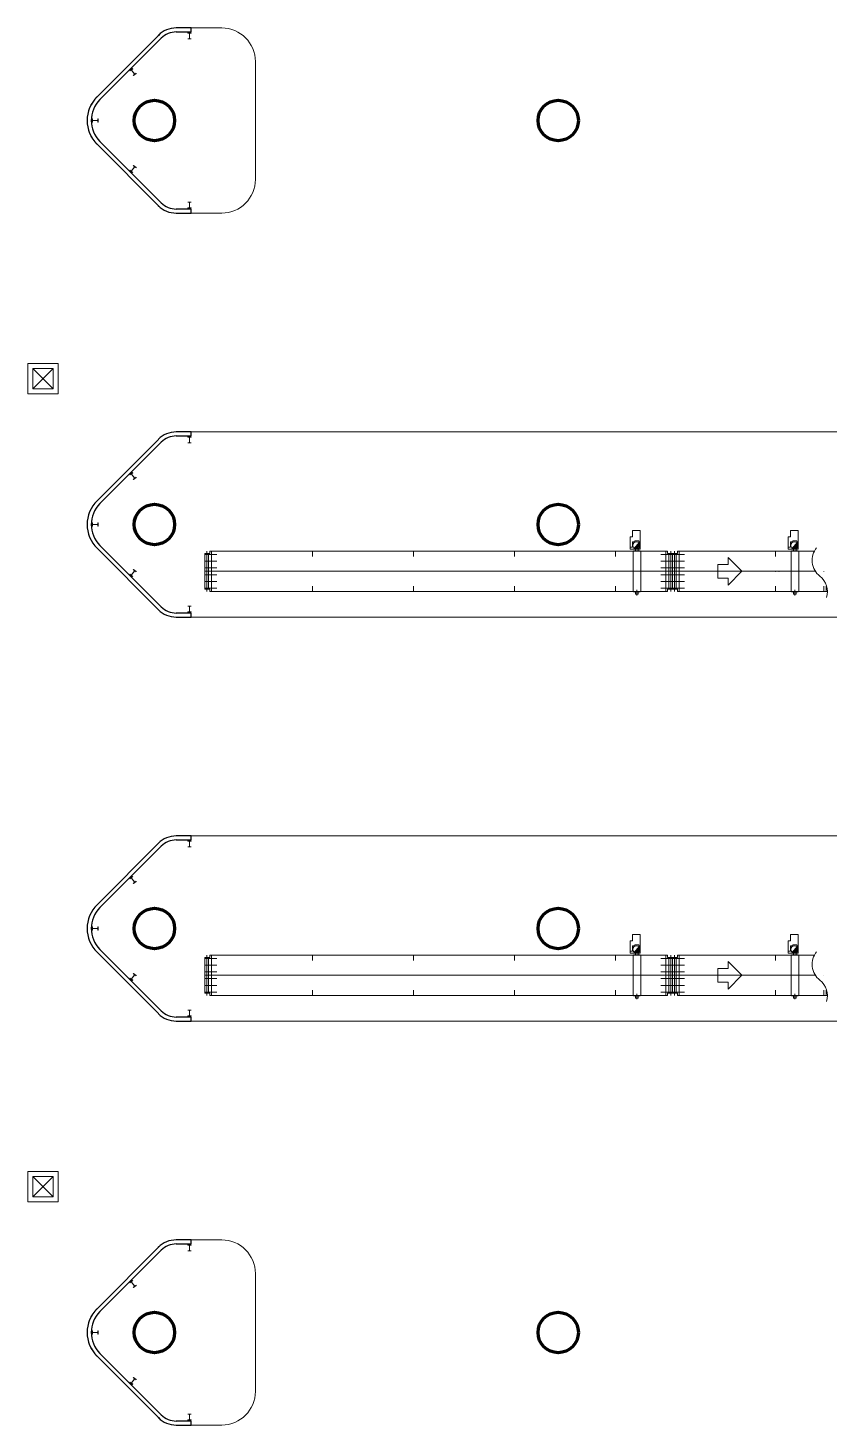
# Model space of a CAD drawing. Header units: metres. Extents: x 1807 to 3745, y 842 to 1968.
# Drawn here: x 3386.24 to 3410.05, y 1497.25 to 1538.75 of the extents above; entities that cross this region are included whole.
import ezdxf

# ---------------------------------------------------------------- set-up
doc = ezdxf.new("R2010")
doc.units = ezdxf.units.M
doc.header["$MEASUREMENT"] = 0
doc.layers.add('Level 1', color=7, linetype='Continuous', lineweight=0)

msp = doc.modelspace()

# ---------------------------------------------------------------- linework, layer by layer
at = {"layer": 'Level 1', "color": 7, "linetype": 'Continuous', "lineweight": 0}
for p, q in [((3390.116, 1538.53), (3388.293, 1536.707)), ((3392, 1538.75), (3390.646, 1538.75)), ((3393, 1534.25), (3393, 1537.75)), ((3388.293, 1535.293), (3390.116, 1533.47)), ((3390.646, 1533.25), (3392, 1533.25)), ((3386.24, 1528.78), (3387.14, 1528.78)), ((3386.24, 1527.88), (3386.24, 1528.78)), ((3386.39, 1528.63), (3386.99, 1528.03)), ((3386.99, 1528.63), (3386.39, 1528.03)), ((3387.14, 1528.78), (3387.14, 1527.88)), ((3387.14, 1527.88), (3386.24, 1527.88)), ((3388.294, 1524.707), (3390.117, 1526.53)), ((3390.647, 1526.75), (3427.354, 1526.75)), ((3404.208, 1523.33), (3404.208, 1523.488)), ((3404.28, 1523.488), (3404.208, 1523.488)), ((3404.4, 1523.518), (3404.28, 1523.518)), ((3404.28, 1523.488), (3404.28, 1523.518)), ((3404.4, 1523.488), (3404.4, 1523.518)), ((3404.436, 1523.488), (3404.4, 1523.488)), ((3404.436, 1523.27), (3404.436, 1523.488)), ((3408.904, 1523.33), (3408.904, 1523.488)), ((3408.976, 1523.488), (3408.904, 1523.488)), ((3409.096, 1523.518), (3408.975, 1523.518)), ((3408.976, 1523.488), (3408.976, 1523.518)), ((3409.096, 1523.488), (3409.096, 1523.518)), ((3409.132, 1523.488), (3409.096, 1523.488)), ((3409.132, 1523.27), (3409.132, 1523.488)), ((3390.117, 1521.47), (3388.294, 1523.293)), ((3391.5, 1523.14), (3391.5, 1522.08)), ((3391.5, 1523.14), (3391.65, 1523.14)), ((3391.5, 1523.11), (3391.85, 1523.11)), ((3391.65, 1523.21), (3391.7, 1523.21)), ((3391.65, 1523.14), (3391.65, 1523.21)), ((3405.2, 1523.21), (3391.7, 1523.21)), ((3394.7, 1523.05), (3394.7, 1523.21)), ((3397.7, 1523.05), (3397.7, 1523.21)), ((3400.7, 1523.05), (3400.7, 1523.21)), ((3403.7, 1523.05), (3403.7, 1523.21)), ((3404.208, 1523.33), (3404.136, 1523.33)), ((3404.136, 1523.27), (3404.136, 1523.33)), ((3404.436, 1523.27), (3404.136, 1523.27)), ((3404.24, 1523.22), (3404.44, 1523.22)), ((3404.408, 1523.452), (3404.254, 1523.297)), ((3404.423, 1523.431), (3404.275, 1523.283)), ((3404.433, 1523.406), (3404.3, 1523.273)), ((3404.3, 1523.22), (3404.3, 1523.27)), ((3404.436, 1523.373), (3404.332, 1523.27)), ((3404.38, 1523.22), (3404.38, 1523.27)), ((3405.4, 1523.11), (3405.05, 1523.11)), ((3405.25, 1523.21), (3405.2, 1523.21)), ((3405.25, 1523.14), (3405.25, 1523.21)), ((3405.4, 1523.14), (3405.25, 1523.14)), ((3405.4, 1522.08), (3405.4, 1523.14)), ((3405.4, 1523.14), (3405.4, 1522.08)), ((3405.4, 1523.14), (3405.55, 1523.14)), ((3405.4, 1523.11), (3405.75, 1523.11)), ((3405.55, 1523.21), (3405.6, 1523.21)), ((3405.55, 1523.14), (3405.55, 1523.21)), ((3405.6, 1523.21), (3409.613, 1523.21)), ((3408.463, 1523.21), (3408.463, 1523.05)), ((3408.904, 1523.33), (3408.832, 1523.33)), ((3408.832, 1523.27), (3408.832, 1523.33)), ((3409.132, 1523.27), (3408.832, 1523.27)), ((3408.936, 1523.22), (3409.136, 1523.22)), ((3409.104, 1523.452), (3408.95, 1523.297)), ((3409.119, 1523.431), (3408.97, 1523.283)), ((3409.128, 1523.406), (3408.996, 1523.273)), ((3408.996, 1523.22), (3408.996, 1523.27)), ((3409.132, 1523.373), (3409.028, 1523.27)), ((3409.076, 1523.22), (3409.076, 1523.27)), ((3391.5, 1522.91), (3391.85, 1522.91)), ((3391.5, 1522.71), (3391.85, 1522.71)), ((3405.4, 1522.91), (3405.05, 1522.91)), ((3405.4, 1522.71), (3405.05, 1522.71)), ((3405.4, 1522.91), (3405.75, 1522.91)), ((3405.4, 1522.71), (3405.75, 1522.71)), ((3406.748, 1522.81), (3406.748, 1522.41)), ((3406.748, 1522.81), (3407.048, 1522.81)), ((3407.048, 1523.02), (3407.458, 1522.61)), ((3407.048, 1523.02), (3407.048, 1522.81)), ((3391.499, 1522.611), (3391.501, 1522.609)), ((3391.499, 1522.609), (3391.501, 1522.611)), ((3391.5, 1522.51), (3391.85, 1522.51)), ((3391.5, 1522.31), (3391.85, 1522.31)), ((3391.699, 1522.611), (3391.701, 1522.609)), ((3391.699, 1522.609), (3391.701, 1522.611)), ((3394.601, 1522.609), (3394.599, 1522.611)), ((3394.601, 1522.611), (3394.599, 1522.609)), ((3394.701, 1522.609), (3394.699, 1522.611)), ((3394.701, 1522.611), (3394.699, 1522.609)), ((3397.601, 1522.609), (3397.599, 1522.611)), ((3397.601, 1522.611), (3397.599, 1522.609)), ((3397.701, 1522.609), (3397.699, 1522.611)), ((3397.701, 1522.611), (3397.699, 1522.609)), ((3400.601, 1522.609), (3400.599, 1522.611)), ((3400.601, 1522.611), (3400.599, 1522.609)), ((3400.701, 1522.609), (3400.699, 1522.611)), ((3400.701, 1522.611), (3400.699, 1522.609)), ((3403.601, 1522.609), (3403.599, 1522.611)), ((3403.601, 1522.611), (3403.599, 1522.609)), ((3403.701, 1522.609), (3403.699, 1522.611)), ((3403.701, 1522.611), (3403.699, 1522.609)), ((3403.701, 1522.611), (3403.699, 1522.609)), ((3403.701, 1522.609), (3403.699, 1522.611)), ((3405.4, 1522.51), (3405.05, 1522.51)), ((3405.4, 1522.31), (3405.05, 1522.31)), ((3405.201, 1522.609), (3405.199, 1522.611)), ((3405.201, 1522.611), (3405.199, 1522.609)), ((3405.201, 1522.611), (3405.199, 1522.609)), ((3405.201, 1522.609), (3405.199, 1522.611)), ((3405.401, 1522.609), (3405.399, 1522.611)), ((3405.401, 1522.611), (3405.399, 1522.609)), ((3405.399, 1522.611), (3405.401, 1522.609)), ((3405.399, 1522.609), (3405.401, 1522.611)), ((3405.4, 1522.51), (3405.75, 1522.51)), ((3405.4, 1522.31), (3405.75, 1522.31)), ((3405.599, 1522.611), (3405.601, 1522.609)), ((3405.599, 1522.609), (3405.601, 1522.611)), ((3406.748, 1522.41), (3407.048, 1522.41)), ((3407.048, 1522.2), (3407.458, 1522.61)), ((3407.048, 1522.41), (3407.048, 1522.2)), ((3407.102, 1522.611), (3407.104, 1522.609)), ((3407.102, 1522.609), (3407.104, 1522.611)), ((3407.457, 1522.611), (3407.459, 1522.609)), ((3407.457, 1522.609), (3407.459, 1522.611)), ((3408.397, 1522.611), (3408.395, 1522.609)), ((3408.397, 1522.609), (3408.395, 1522.611)), ((3408.462, 1522.611), (3408.464, 1522.609)), ((3408.462, 1522.609), (3408.464, 1522.611)), ((3408.562, 1522.611), (3408.564, 1522.609)), ((3408.562, 1522.609), (3408.564, 1522.611)), ((3409.897, 1522.611), (3409.895, 1522.609)), ((3409.897, 1522.609), (3409.895, 1522.611)), ((3391.5, 1522.11), (3391.85, 1522.11)), ((3391.5, 1522.08), (3391.65, 1522.08)), ((3391.65, 1522.08), (3391.65, 1522.01)), ((3391.65, 1522.01), (3391.7, 1522.01)), ((3405.2, 1522.01), (3391.7, 1522.01)), ((3394.7, 1522.01), (3394.7, 1522.17)), ((3397.7, 1522.01), (3397.7, 1522.17)), ((3400.7, 1522.01), (3400.7, 1522.17)), ((3403.7, 1522.01), (3403.7, 1522.17)), ((3404.24, 1522), (3404.44, 1522)), ((3404.3, 1521.93), (3404.3, 1522)), ((3404.3, 1521.93), (3404.38, 1521.93)), ((3404.38, 1521.93), (3404.38, 1522)), ((3405.4, 1522.11), (3405.05, 1522.11)), ((3405.25, 1522.01), (3405.2, 1522.01)), ((3405.4, 1522.08), (3405.25, 1522.08)), ((3405.25, 1522.08), (3405.25, 1522.01)), ((3405.4, 1522.11), (3405.75, 1522.11)), ((3405.4, 1522.08), (3405.55, 1522.08)), ((3405.55, 1522.08), (3405.55, 1522.01)), ((3405.55, 1522.01), (3405.6, 1522.01)), ((3405.6, 1522.01), (3410.001, 1522.01)), ((3408.463, 1522.17), (3408.463, 1522.01)), ((3408.936, 1522), (3409.136, 1522)), ((3408.996, 1521.93), (3408.996, 1522)), ((3408.996, 1521.93), (3409.076, 1521.93)), ((3409.076, 1521.93), (3409.076, 1522)), ((3409.896, 1522.17), (3409.896, 1522.01)), ((3409.964, 1522.17), (3409.964, 1522.01)), ((3427.354, 1521.25), (3390.647, 1521.25)), ((3388.294, 1512.707), (3390.117, 1514.53)), ((3390.647, 1514.75), (3427.354, 1514.75)), ((3404.208, 1511.33), (3404.208, 1511.488)), ((3404.28, 1511.488), (3404.208, 1511.488)), ((3404.408, 1511.452), (3404.254, 1511.297)), ((3404.423, 1511.431), (3404.275, 1511.283)), ((3404.4, 1511.518), (3404.28, 1511.518)), ((3404.28, 1511.488), (3404.28, 1511.518)), ((3404.4, 1511.488), (3404.4, 1511.518)), ((3404.436, 1511.488), (3404.4, 1511.488)), ((3404.436, 1511.27), (3404.436, 1511.488)), ((3408.904, 1511.33), (3408.904, 1511.488)), ((3408.976, 1511.488), (3408.904, 1511.488)), ((3409.104, 1511.452), (3408.95, 1511.297)), ((3409.119, 1511.431), (3408.97, 1511.283)), ((3409.096, 1511.518), (3408.975, 1511.518)), ((3408.976, 1511.488), (3408.976, 1511.518)), ((3409.096, 1511.488), (3409.096, 1511.518)), ((3409.132, 1511.488), (3409.096, 1511.488)), ((3409.132, 1511.27), (3409.132, 1511.488)), ((3390.117, 1509.47), (3388.294, 1511.293)), ((3391.5, 1511.14), (3391.5, 1510.08)), ((3391.5, 1511.14), (3391.65, 1511.14)), ((3391.5, 1511.11), (3391.85, 1511.11)), ((3391.65, 1511.21), (3391.7, 1511.21)), ((3391.65, 1511.14), (3391.65, 1511.21)), ((3405.2, 1511.21), (3391.7, 1511.21)), ((3394.7, 1511.05), (3394.7, 1511.21)), ((3397.7, 1511.05), (3397.7, 1511.21)), ((3400.7, 1511.05), (3400.7, 1511.21)), ((3403.7, 1511.05), (3403.7, 1511.21)), ((3404.208, 1511.33), (3404.136, 1511.33)), ((3404.136, 1511.27), (3404.136, 1511.33)), ((3404.436, 1511.27), (3404.136, 1511.27)), ((3404.24, 1511.22), (3404.44, 1511.22)), ((3404.433, 1511.406), (3404.3, 1511.273)), ((3404.3, 1511.22), (3404.3, 1511.27)), ((3404.436, 1511.373), (3404.332, 1511.27)), ((3404.38, 1511.22), (3404.38, 1511.27)), ((3405.4, 1511.11), (3405.05, 1511.11)), ((3405.25, 1511.21), (3405.2, 1511.21)), ((3405.25, 1511.14), (3405.25, 1511.21)), ((3405.4, 1511.14), (3405.25, 1511.14)), ((3405.4, 1510.08), (3405.4, 1511.14)), ((3405.4, 1511.14), (3405.4, 1510.08)), ((3405.4, 1511.14), (3405.55, 1511.14)), ((3405.4, 1511.11), (3405.75, 1511.11)), ((3405.55, 1511.21), (3405.6, 1511.21)), ((3405.55, 1511.14), (3405.55, 1511.21)), ((3405.6, 1511.21), (3409.613, 1511.21)), ((3407.048, 1511.02), (3407.458, 1510.61)), ((3407.048, 1511.02), (3407.048, 1510.81)), ((3408.463, 1511.21), (3408.463, 1511.05)), ((3408.904, 1511.33), (3408.832, 1511.33)), ((3408.832, 1511.27), (3408.832, 1511.33)), ((3409.132, 1511.27), (3408.832, 1511.27)), ((3408.936, 1511.22), (3409.136, 1511.22)), ((3409.128, 1511.406), (3408.996, 1511.273)), ((3408.996, 1511.22), (3408.996, 1511.27)), ((3409.132, 1511.373), (3409.028, 1511.27)), ((3409.076, 1511.22), (3409.076, 1511.27)), ((3391.499, 1510.611), (3391.501, 1510.609)), ((3391.499, 1510.609), (3391.501, 1510.611)), ((3391.5, 1510.91), (3391.85, 1510.91)), ((3391.5, 1510.71), (3391.85, 1510.71)), ((3391.699, 1510.611), (3391.701, 1510.609)), ((3391.699, 1510.609), (3391.701, 1510.611)), ((3394.601, 1510.609), (3394.599, 1510.611)), ((3394.601, 1510.611), (3394.599, 1510.609)), ((3394.701, 1510.609), (3394.699, 1510.611)), ((3394.701, 1510.611), (3394.699, 1510.609)), ((3397.601, 1510.609), (3397.599, 1510.611)), ((3397.601, 1510.611), (3397.599, 1510.609)), ((3397.701, 1510.609), (3397.699, 1510.611)), ((3397.701, 1510.611), (3397.699, 1510.609)), ((3400.601, 1510.609), (3400.599, 1510.611)), ((3400.601, 1510.611), (3400.599, 1510.609)), ((3400.701, 1510.609), (3400.699, 1510.611)), ((3400.701, 1510.611), (3400.699, 1510.609)), ((3403.601, 1510.609), (3403.599, 1510.611)), ((3403.601, 1510.611), (3403.599, 1510.609)), ((3403.701, 1510.609), (3403.699, 1510.611)), ((3403.701, 1510.611), (3403.699, 1510.609)), ((3403.701, 1510.611), (3403.699, 1510.609)), ((3403.701, 1510.609), (3403.699, 1510.611)), ((3405.4, 1510.91), (3405.05, 1510.91)), ((3405.4, 1510.71), (3405.05, 1510.71)), ((3405.201, 1510.609), (3405.199, 1510.611)), ((3405.201, 1510.611), (3405.199, 1510.609)), ((3405.201, 1510.611), (3405.199, 1510.609)), ((3405.201, 1510.609), (3405.199, 1510.611)), ((3405.401, 1510.609), (3405.399, 1510.611)), ((3405.401, 1510.611), (3405.399, 1510.609)), ((3405.399, 1510.611), (3405.401, 1510.609)), ((3405.399, 1510.609), (3405.401, 1510.611)), ((3405.4, 1510.91), (3405.75, 1510.91)), ((3405.4, 1510.71), (3405.75, 1510.71)), ((3405.599, 1510.611), (3405.601, 1510.609)), ((3405.599, 1510.609), (3405.601, 1510.611)), ((3406.748, 1510.81), (3406.748, 1510.41)), ((3406.748, 1510.81), (3407.048, 1510.81)), ((3407.048, 1510.2), (3407.458, 1510.61)), ((3407.102, 1510.611), (3407.104, 1510.609)), ((3407.102, 1510.609), (3407.104, 1510.611)), ((3407.457, 1510.611), (3407.459, 1510.609)), ((3407.457, 1510.609), (3407.459, 1510.611)), ((3408.397, 1510.611), (3408.395, 1510.609)), ((3408.397, 1510.609), (3408.395, 1510.611)), ((3408.462, 1510.611), (3408.464, 1510.609)), ((3408.462, 1510.609), (3408.464, 1510.611)), ((3408.562, 1510.611), (3408.564, 1510.609)), ((3408.562, 1510.609), (3408.564, 1510.611)), ((3409.897, 1510.611), (3409.895, 1510.609)), ((3409.897, 1510.609), (3409.895, 1510.611)), ((3391.5, 1510.51), (3391.85, 1510.51)), ((3391.5, 1510.31), (3391.85, 1510.31)), ((3405.4, 1510.51), (3405.05, 1510.51)), ((3405.4, 1510.31), (3405.05, 1510.31)), ((3405.4, 1510.51), (3405.75, 1510.51)), ((3405.4, 1510.31), (3405.75, 1510.31)), ((3406.748, 1510.41), (3407.048, 1510.41)), ((3407.048, 1510.41), (3407.048, 1510.2)), ((3391.5, 1510.11), (3391.85, 1510.11)), ((3391.5, 1510.08), (3391.65, 1510.08)), ((3391.65, 1510.08), (3391.65, 1510.01)), ((3391.65, 1510.01), (3391.7, 1510.01)), ((3405.2, 1510.01), (3391.7, 1510.01)), ((3394.7, 1510.01), (3394.7, 1510.17)), ((3397.7, 1510.01), (3397.7, 1510.17)), ((3400.7, 1510.01), (3400.7, 1510.17)), ((3403.7, 1510.01), (3403.7, 1510.17)), ((3404.24, 1510), (3404.44, 1510)), ((3404.3, 1509.93), (3404.3, 1510)), ((3404.3, 1509.93), (3404.38, 1509.93)), ((3404.38, 1509.93), (3404.38, 1510)), ((3405.4, 1510.11), (3405.05, 1510.11)), ((3405.25, 1510.01), (3405.2, 1510.01)), ((3405.4, 1510.08), (3405.25, 1510.08)), ((3405.25, 1510.08), (3405.25, 1510.01)), ((3405.4, 1510.11), (3405.75, 1510.11)), ((3405.4, 1510.08), (3405.55, 1510.08)), ((3405.55, 1510.08), (3405.55, 1510.01)), ((3405.55, 1510.01), (3405.6, 1510.01)), ((3405.6, 1510.01), (3410.001, 1510.01)), ((3408.463, 1510.17), (3408.463, 1510.01)), ((3408.936, 1510), (3409.136, 1510)), ((3408.996, 1509.93), (3408.996, 1510)), ((3408.996, 1509.93), (3409.076, 1509.93)), ((3409.076, 1509.93), (3409.076, 1510)), ((3409.896, 1510.17), (3409.896, 1510.01)), ((3409.964, 1510.17), (3409.964, 1510.01)), ((3427.354, 1509.25), (3390.647, 1509.25)), ((3386.24, 1504.78), (3387.14, 1504.78)), ((3386.24, 1503.88), (3386.24, 1504.78)), ((3386.39, 1504.63), (3386.99, 1504.03)), ((3386.99, 1504.63), (3386.39, 1504.03)), ((3387.14, 1504.78), (3387.14, 1503.88)), ((3387.14, 1503.88), (3386.24, 1503.88)), ((3392, 1502.75), (3390.646, 1502.75)), ((3390.116, 1502.53), (3388.293, 1500.707)), ((3393, 1498.25), (3393, 1501.75)), ((3388.293, 1499.293), (3390.116, 1497.47)), ((3390.646, 1497.25), (3392, 1497.25))]:
    msp.add_line(p, q, dxfattribs=at)
at = {"layer": 'Level 1', "color": 7, "linetype": 'Continuous', "lineweight": 30}
for p, q in [((3390.117, 1538.53), (3388.294, 1536.707)), ((3388.379, 1536.622), (3390.201, 1538.445)), ((3391.091, 1538.75), (3390.647, 1538.75)), ((3390.647, 1538.63), (3391.091, 1538.63)), ((3391.091, 1538.63), (3391.091, 1538.75)), ((3388.294, 1535.293), (3390.117, 1533.47)), ((3390.201, 1533.555), (3388.379, 1535.378)), ((3391.091, 1533.37), (3390.647, 1533.37)), ((3390.647, 1533.25), (3391.091, 1533.25)), ((3391.091, 1533.25), (3391.091, 1533.37)), ((3390.117, 1526.53), (3388.294, 1524.707)), ((3388.379, 1524.622), (3390.201, 1526.445)), ((3391.091, 1526.75), (3390.647, 1526.75)), ((3390.647, 1526.63), (3391.091, 1526.63)), ((3391.091, 1526.63), (3391.091, 1526.75)), ((3388.294, 1523.293), (3390.117, 1521.47)), ((3390.201, 1521.555), (3388.379, 1523.378)), ((3391.091, 1521.37), (3390.647, 1521.37)), ((3390.647, 1521.25), (3391.091, 1521.25)), ((3391.091, 1521.25), (3391.091, 1521.37)), ((3390.117, 1514.53), (3388.294, 1512.707)), ((3388.379, 1512.622), (3390.201, 1514.445)), ((3391.091, 1514.75), (3390.647, 1514.75)), ((3390.647, 1514.63), (3391.091, 1514.63)), ((3391.091, 1514.63), (3391.091, 1514.75)), ((3388.294, 1511.293), (3390.117, 1509.47)), ((3390.201, 1509.555), (3388.379, 1511.378)), ((3391.091, 1509.37), (3390.647, 1509.37)), ((3391.091, 1509.25), (3391.091, 1509.37)), ((3390.647, 1509.25), (3391.091, 1509.25)), ((3391.091, 1502.75), (3390.647, 1502.75)), ((3391.091, 1502.63), (3391.091, 1502.75)), ((3390.117, 1502.53), (3388.294, 1500.707)), ((3388.379, 1500.622), (3390.201, 1502.445)), ((3390.647, 1502.63), (3391.091, 1502.63)), ((3388.294, 1499.293), (3390.117, 1497.47)), ((3390.201, 1497.555), (3388.379, 1499.378)), ((3391.091, 1497.37), (3390.647, 1497.37)), ((3391.091, 1497.25), (3391.091, 1497.37)), ((3390.647, 1497.25), (3391.091, 1497.25))]:
    msp.add_line(p, q, dxfattribs=at)
at = {"layer": 'Level 1', "color": 7, "linetype": 'Continuous', "lineweight": 13}
for p, q in [((3390.99, 1538.6), (3391.091, 1538.6)), ((3390.99, 1538.592), (3390.99, 1538.6)), ((3391.031, 1538.592), (3390.99, 1538.592)), ((3390.99, 1538.422), (3390.99, 1538.43)), ((3390.99, 1538.43), (3391.031, 1538.43)), ((3391.091, 1538.422), (3390.99, 1538.422)), ((3391.038, 1538.438), (3391.038, 1538.584)), ((3391.043, 1538.584), (3391.043, 1538.438)), ((3391.091, 1538.592), (3391.05, 1538.592)), ((3391.05, 1538.43), (3391.091, 1538.43)), ((3391.091, 1538.6), (3391.091, 1538.592)), ((3391.091, 1538.43), (3391.091, 1538.422)), ((3389.268, 1537.479), (3389.349, 1537.541)), ((3389.273, 1537.473), (3389.268, 1537.479)), ((3389.305, 1537.498), (3389.273, 1537.473)), ((3389.405, 1537.38), (3389.316, 1537.496)), ((3389.32, 1537.499), (3389.409, 1537.383)), ((3389.353, 1537.535), (3389.321, 1537.51)), ((3389.349, 1537.541), (3389.353, 1537.535)), ((3389.371, 1537.344), (3389.404, 1537.369)), ((3389.376, 1537.338), (3389.371, 1537.344)), ((3389.457, 1537.4), (3389.376, 1537.338)), ((3389.42, 1537.381), (3389.452, 1537.406)), ((3389.452, 1537.406), (3389.457, 1537.4)), ((3388.151, 1535.949), (3388.151, 1536.051)), ((3388.151, 1536.051), (3388.159, 1536.051)), ((3388.159, 1535.949), (3388.151, 1535.949)), ((3388.159, 1536.051), (3388.159, 1536.01)), ((3388.159, 1535.99), (3388.159, 1535.949)), ((3388.166, 1536.002), (3388.313, 1536.002)), ((3388.313, 1535.998), (3388.166, 1535.998)), ((3388.321, 1536.01), (3388.321, 1536.051)), ((3388.321, 1536.051), (3388.329, 1536.051)), ((3388.321, 1535.949), (3388.321, 1535.99)), ((3388.329, 1535.949), (3388.321, 1535.949)), ((3388.329, 1536.051), (3388.329, 1535.949)), ((3389.273, 1534.527), (3389.268, 1534.521)), ((3389.268, 1534.521), (3389.349, 1534.459)), ((3389.305, 1534.502), (3389.273, 1534.527)), ((3389.405, 1534.62), (3389.316, 1534.504)), ((3389.32, 1534.501), (3389.409, 1534.617)), ((3389.353, 1534.465), (3389.321, 1534.49)), ((3389.349, 1534.459), (3389.353, 1534.465)), ((3389.376, 1534.662), (3389.371, 1534.656)), ((3389.371, 1534.656), (3389.404, 1534.631)), ((3389.457, 1534.6), (3389.376, 1534.662)), ((3389.42, 1534.619), (3389.452, 1534.594)), ((3389.452, 1534.594), (3389.457, 1534.6)), ((3391.091, 1533.578), (3390.99, 1533.578)), ((3390.99, 1533.578), (3390.99, 1533.57)), ((3390.99, 1533.57), (3391.031, 1533.57)), ((3391.038, 1533.562), (3391.038, 1533.416)), ((3391.043, 1533.416), (3391.043, 1533.562)), ((3391.05, 1533.57), (3391.091, 1533.57)), ((3391.091, 1533.57), (3391.091, 1533.578)), ((3391.031, 1533.408), (3390.99, 1533.408)), ((3390.99, 1533.408), (3390.99, 1533.4)), ((3390.99, 1533.4), (3391.091, 1533.4)), ((3391.091, 1533.408), (3391.05, 1533.408)), ((3391.091, 1533.4), (3391.091, 1533.408)), ((3386.39, 1528.63), (3386.99, 1528.63)), ((3386.39, 1528.03), (3386.39, 1528.63)), ((3386.99, 1528.63), (3386.99, 1528.03)), ((3386.99, 1528.03), (3386.39, 1528.03)), ((3390.99, 1526.6), (3391.091, 1526.6)), ((3390.99, 1526.592), (3390.99, 1526.6)), ((3391.031, 1526.592), (3390.99, 1526.592)), ((3390.99, 1526.422), (3390.99, 1526.43)), ((3390.99, 1526.43), (3391.031, 1526.43)), ((3391.091, 1526.422), (3390.99, 1526.422)), ((3391.038, 1526.438), (3391.038, 1526.584)), ((3391.043, 1526.584), (3391.043, 1526.438)), ((3391.091, 1526.592), (3391.05, 1526.592)), ((3391.05, 1526.43), (3391.091, 1526.43)), ((3391.091, 1526.6), (3391.091, 1526.592)), ((3391.091, 1526.43), (3391.091, 1526.422)), ((3389.268, 1525.479), (3389.349, 1525.541)), ((3389.349, 1525.541), (3389.353, 1525.535)), ((3389.273, 1525.473), (3389.268, 1525.479)), ((3389.305, 1525.498), (3389.273, 1525.473)), ((3389.405, 1525.38), (3389.316, 1525.496)), ((3389.32, 1525.499), (3389.409, 1525.383)), ((3389.353, 1525.535), (3389.321, 1525.51)), ((3389.371, 1525.344), (3389.404, 1525.369)), ((3389.376, 1525.338), (3389.371, 1525.344)), ((3389.457, 1525.4), (3389.376, 1525.338)), ((3389.42, 1525.381), (3389.452, 1525.406)), ((3389.452, 1525.406), (3389.457, 1525.4)), ((3388.151, 1523.949), (3388.151, 1524.051)), ((3388.151, 1524.051), (3388.159, 1524.051)), ((3388.159, 1523.949), (3388.151, 1523.949)), ((3388.159, 1524.051), (3388.159, 1524.01)), ((3388.159, 1523.99), (3388.159, 1523.949)), ((3388.166, 1524.002), (3388.313, 1524.002)), ((3388.313, 1523.998), (3388.166, 1523.998)), ((3388.321, 1524.01), (3388.321, 1524.051)), ((3388.321, 1524.051), (3388.329, 1524.051)), ((3388.321, 1523.949), (3388.321, 1523.99)), ((3388.329, 1523.949), (3388.321, 1523.949)), ((3388.329, 1524.051), (3388.329, 1523.949)), ((3389.376, 1522.662), (3389.371, 1522.656)), ((3389.371, 1522.656), (3389.404, 1522.631)), ((3389.457, 1522.6), (3389.376, 1522.662)), ((3389.273, 1522.527), (3389.268, 1522.521)), ((3389.268, 1522.521), (3389.349, 1522.459)), ((3389.305, 1522.502), (3389.273, 1522.527)), ((3389.405, 1522.62), (3389.316, 1522.504)), ((3389.32, 1522.501), (3389.409, 1522.617)), ((3389.353, 1522.465), (3389.321, 1522.49)), ((3389.349, 1522.459), (3389.353, 1522.465)), ((3389.42, 1522.619), (3389.452, 1522.594)), ((3389.452, 1522.594), (3389.457, 1522.6)), ((3391.091, 1521.578), (3390.99, 1521.578)), ((3390.99, 1521.578), (3390.99, 1521.57)), ((3390.99, 1521.57), (3391.031, 1521.57)), ((3391.031, 1521.408), (3390.99, 1521.408)), ((3390.99, 1521.408), (3390.99, 1521.4)), ((3390.99, 1521.4), (3391.091, 1521.4)), ((3391.038, 1521.562), (3391.038, 1521.416)), ((3391.043, 1521.416), (3391.043, 1521.562)), ((3391.05, 1521.57), (3391.091, 1521.57)), ((3391.091, 1521.408), (3391.05, 1521.408)), ((3391.091, 1521.57), (3391.091, 1521.578)), ((3391.091, 1521.4), (3391.091, 1521.408)), ((3390.99, 1514.6), (3391.091, 1514.6)), ((3390.99, 1514.592), (3390.99, 1514.6)), ((3391.031, 1514.592), (3390.99, 1514.592)), ((3390.99, 1514.422), (3390.99, 1514.43)), ((3390.99, 1514.43), (3391.031, 1514.43)), ((3391.091, 1514.422), (3390.99, 1514.422)), ((3391.038, 1514.438), (3391.038, 1514.584)), ((3391.043, 1514.584), (3391.043, 1514.438)), ((3391.091, 1514.592), (3391.05, 1514.592)), ((3391.05, 1514.43), (3391.091, 1514.43)), ((3391.091, 1514.6), (3391.091, 1514.592)), ((3391.091, 1514.43), (3391.091, 1514.422)), ((3389.268, 1513.479), (3389.349, 1513.541)), ((3389.353, 1513.535), (3389.321, 1513.51)), ((3389.349, 1513.541), (3389.353, 1513.535)), ((3389.273, 1513.473), (3389.268, 1513.479)), ((3389.305, 1513.498), (3389.273, 1513.473)), ((3389.405, 1513.38), (3389.316, 1513.496)), ((3389.32, 1513.499), (3389.409, 1513.383)), ((3389.371, 1513.344), (3389.404, 1513.369)), ((3389.376, 1513.338), (3389.371, 1513.344)), ((3389.457, 1513.4), (3389.376, 1513.338)), ((3389.42, 1513.381), (3389.452, 1513.406)), ((3389.452, 1513.406), (3389.457, 1513.4)), ((3388.151, 1511.949), (3388.151, 1512.051)), ((3388.151, 1512.051), (3388.159, 1512.051)), ((3388.159, 1511.949), (3388.151, 1511.949)), ((3388.159, 1512.051), (3388.159, 1512.01)), ((3388.159, 1511.99), (3388.159, 1511.949)), ((3388.166, 1512.002), (3388.313, 1512.002)), ((3388.313, 1511.998), (3388.166, 1511.998)), ((3388.321, 1512.01), (3388.321, 1512.051)), ((3388.321, 1512.051), (3388.329, 1512.051)), ((3388.321, 1511.949), (3388.321, 1511.99)), ((3388.329, 1511.949), (3388.321, 1511.949)), ((3388.329, 1512.051), (3388.329, 1511.949)), ((3389.405, 1510.62), (3389.316, 1510.504)), ((3389.32, 1510.501), (3389.409, 1510.617)), ((3389.376, 1510.662), (3389.371, 1510.656)), ((3389.371, 1510.656), (3389.404, 1510.631)), ((3389.457, 1510.6), (3389.376, 1510.662)), ((3389.42, 1510.619), (3389.452, 1510.594)), ((3389.452, 1510.594), (3389.457, 1510.6)), ((3389.273, 1510.527), (3389.268, 1510.521)), ((3389.268, 1510.521), (3389.349, 1510.459)), ((3389.305, 1510.502), (3389.273, 1510.527)), ((3389.353, 1510.465), (3389.321, 1510.49)), ((3389.349, 1510.459), (3389.353, 1510.465)), ((3391.091, 1509.578), (3390.99, 1509.578)), ((3390.99, 1509.578), (3390.99, 1509.57)), ((3390.99, 1509.57), (3391.031, 1509.57)), ((3391.031, 1509.408), (3390.99, 1509.408)), ((3390.99, 1509.408), (3390.99, 1509.4)), ((3390.99, 1509.4), (3391.091, 1509.4)), ((3391.038, 1509.562), (3391.038, 1509.416)), ((3391.043, 1509.416), (3391.043, 1509.562)), ((3391.05, 1509.57), (3391.091, 1509.57)), ((3391.091, 1509.408), (3391.05, 1509.408)), ((3391.091, 1509.57), (3391.091, 1509.578)), ((3391.091, 1509.4), (3391.091, 1509.408)), ((3386.39, 1504.63), (3386.99, 1504.63)), ((3386.39, 1504.03), (3386.39, 1504.63)), ((3386.99, 1504.63), (3386.99, 1504.03)), ((3386.99, 1504.03), (3386.39, 1504.03)), ((3390.99, 1502.6), (3391.091, 1502.6)), ((3390.99, 1502.592), (3390.99, 1502.6)), ((3391.031, 1502.592), (3390.99, 1502.592)), ((3390.99, 1502.422), (3390.99, 1502.43)), ((3390.99, 1502.43), (3391.031, 1502.43)), ((3391.091, 1502.422), (3390.99, 1502.422)), ((3391.038, 1502.438), (3391.038, 1502.584)), ((3391.043, 1502.584), (3391.043, 1502.438)), ((3391.091, 1502.592), (3391.05, 1502.592)), ((3391.05, 1502.43), (3391.091, 1502.43)), ((3391.091, 1502.6), (3391.091, 1502.592)), ((3391.091, 1502.43), (3391.091, 1502.422)), ((3389.268, 1501.479), (3389.349, 1501.541)), ((3389.273, 1501.473), (3389.268, 1501.479)), ((3389.305, 1501.498), (3389.273, 1501.473)), ((3389.405, 1501.38), (3389.316, 1501.496)), ((3389.32, 1501.499), (3389.409, 1501.383)), ((3389.353, 1501.535), (3389.321, 1501.51)), ((3389.349, 1501.541), (3389.353, 1501.535)), ((3389.371, 1501.344), (3389.404, 1501.369)), ((3389.376, 1501.338), (3389.371, 1501.344)), ((3389.457, 1501.4), (3389.376, 1501.338)), ((3389.42, 1501.381), (3389.452, 1501.406)), ((3389.452, 1501.406), (3389.457, 1501.4)), ((3388.151, 1499.949), (3388.151, 1500.051)), ((3388.151, 1500.051), (3388.159, 1500.051)), ((3388.159, 1499.949), (3388.151, 1499.949)), ((3388.159, 1500.051), (3388.159, 1500.01)), ((3388.159, 1499.99), (3388.159, 1499.949)), ((3388.166, 1500.002), (3388.313, 1500.002)), ((3388.313, 1499.998), (3388.166, 1499.998)), ((3388.321, 1500.01), (3388.321, 1500.051)), ((3388.321, 1500.051), (3388.329, 1500.051)), ((3388.321, 1499.949), (3388.321, 1499.99)), ((3388.329, 1499.949), (3388.321, 1499.949)), ((3388.329, 1500.051), (3388.329, 1499.949)), ((3389.405, 1498.62), (3389.316, 1498.504)), ((3389.32, 1498.501), (3389.409, 1498.617)), ((3389.376, 1498.662), (3389.371, 1498.656)), ((3389.371, 1498.656), (3389.404, 1498.631)), ((3389.457, 1498.6), (3389.376, 1498.662)), ((3389.42, 1498.619), (3389.452, 1498.594)), ((3389.452, 1498.594), (3389.457, 1498.6)), ((3389.273, 1498.527), (3389.268, 1498.521)), ((3389.268, 1498.521), (3389.349, 1498.459)), ((3389.305, 1498.502), (3389.273, 1498.527)), ((3389.353, 1498.465), (3389.321, 1498.49)), ((3389.349, 1498.459), (3389.353, 1498.465)), ((3391.091, 1497.578), (3390.99, 1497.578)), ((3390.99, 1497.578), (3390.99, 1497.57)), ((3390.99, 1497.57), (3391.031, 1497.57)), ((3391.031, 1497.408), (3390.99, 1497.408)), ((3390.99, 1497.408), (3390.99, 1497.4)), ((3390.99, 1497.4), (3391.091, 1497.4)), ((3391.038, 1497.562), (3391.038, 1497.416)), ((3391.043, 1497.416), (3391.043, 1497.562)), ((3391.05, 1497.57), (3391.091, 1497.57)), ((3391.091, 1497.408), (3391.05, 1497.408)), ((3391.091, 1497.57), (3391.091, 1497.578)), ((3391.091, 1497.4), (3391.091, 1497.408))]:
    msp.add_line(p, q, dxfattribs=at)
at = {"layer": 'Level 1', "color": 7, "linetype": 'Continuous', "lineweight": 0, "ltscale": 4}
for p, q in [((3404.136, 1523.33), (3404.136, 1523.638)), ((3404.208, 1523.638), (3404.136, 1523.638)), ((3404.208, 1523.826), (3404.436, 1523.826)), ((3404.208, 1523.638), (3404.208, 1523.826)), ((3404.436, 1523.826), (3404.436, 1523.488)), ((3408.832, 1523.33), (3408.832, 1523.638)), ((3408.904, 1523.638), (3408.832, 1523.638)), ((3408.904, 1523.826), (3409.132, 1523.826)), ((3408.904, 1523.638), (3408.904, 1523.826)), ((3409.132, 1523.826), (3409.132, 1523.488)), ((3391.555, 1523.21), (3391.555, 1522.009)), ((3391.61, 1523.14), (3391.61, 1522.08)), ((3391.7, 1523.21), (3391.7, 1522.01)), ((3404.227, 1522.01), (3404.227, 1523.21)), ((3404.453, 1522.01), (3404.453, 1523.21)), ((3405.2, 1522.01), (3405.2, 1523.21)), ((3405.29, 1522.08), (3405.29, 1523.14)), ((3405.345, 1522.01), (3405.345, 1523.211)), ((3405.455, 1523.21), (3405.455, 1522.009)), ((3405.51, 1523.14), (3405.51, 1522.08)), ((3405.6, 1523.21), (3405.6, 1522.01)), ((3408.923, 1522.01), (3408.923, 1523.21)), ((3409.149, 1522.01), (3409.149, 1523.21)), ((3409.645, 1522.61), (3391.5, 1522.61)), ((3404.34, 1522.06), (3404.34, 1521.896)), ((3409.036, 1522.06), (3409.036, 1521.896)), ((3404.136, 1511.33), (3404.136, 1511.638)), ((3404.208, 1511.638), (3404.136, 1511.638)), ((3404.208, 1511.826), (3404.436, 1511.826)), ((3404.208, 1511.638), (3404.208, 1511.826)), ((3404.436, 1511.826), (3404.436, 1511.488)), ((3408.832, 1511.33), (3408.832, 1511.638)), ((3408.904, 1511.638), (3408.832, 1511.638)), ((3408.904, 1511.826), (3409.132, 1511.826)), ((3408.904, 1511.638), (3408.904, 1511.826)), ((3409.132, 1511.826), (3409.132, 1511.488)), ((3391.555, 1511.21), (3391.555, 1510.009)), ((3391.61, 1511.14), (3391.61, 1510.08)), ((3391.7, 1511.21), (3391.7, 1510.01)), ((3404.227, 1510.01), (3404.227, 1511.21)), ((3404.453, 1510.01), (3404.453, 1511.21)), ((3405.2, 1510.01), (3405.2, 1511.21)), ((3405.29, 1510.08), (3405.29, 1511.14)), ((3405.345, 1510.01), (3405.345, 1511.211)), ((3405.455, 1511.21), (3405.455, 1510.009)), ((3405.51, 1511.14), (3405.51, 1510.08)), ((3405.6, 1511.21), (3405.6, 1510.01)), ((3408.923, 1510.01), (3408.923, 1511.21)), ((3409.149, 1510.01), (3409.149, 1511.21)), ((3409.645, 1510.61), (3391.5, 1510.61)), ((3404.34, 1510.06), (3404.34, 1509.896)), ((3409.036, 1510.06), (3409.036, 1509.896))]:
    msp.add_line(p, q, dxfattribs=at)
at = {"layer": 'Level 1', "color": 7, "linetype": 'Continuous', "lineweight": 70}
for centre in [(3390, 1536), (3402, 1536), (3390, 1524), (3402, 1524), (3390, 1512), (3402, 1512), (3390, 1500), (3402, 1500)]:
    msp.add_circle(centre, 0.6, dxfattribs=at)
at = {"layer": 'Level 1', "color": 7, "linetype": 'Continuous', "lineweight": 0}
for centre in [(3404.327, 1523.379), (3409.023, 1523.379), (3404.327, 1511.379), (3409.023, 1511.379)]:
    msp.add_circle(centre, 0.109, dxfattribs=at)
for centre, radius, start, end in [((3390.646, 1538), 0.75, 90, 135.007), ((3392, 1537.75), 1, 0, 90), ((3389, 1536), 1, 135.0067, 224.9931), ((3392, 1534.25), 1, 270, 0), ((3390.646, 1534), 0.75, 224.9932, 270), ((3390.647, 1526), 0.75, 90, 135.007), ((3389.001, 1524), 1, 135.0067, 224.9931), ((3410.148, 1522.937), 0.6, 141.4411, 231.7144), ((3409.401, 1521.998), 0.6, 344.1457, 51.3248), ((3390.647, 1522), 0.75, 224.9932, 270), ((3390.647, 1514), 0.75, 90, 135.007), ((3389.001, 1512), 1, 135.0067, 224.9931), ((3410.148, 1510.937), 0.6, 141.4411, 231.7144), ((3409.401, 1509.998), 0.6, 344.1457, 51.3248), ((3390.647, 1510), 0.75, 224.9932, 270), ((3390.646, 1502), 0.75, 90, 135.007), ((3392, 1501.75), 1, 0, 90), ((3389, 1500), 1, 135.0067, 224.9931), ((3392, 1498.25), 1, 270, 0), ((3390.646, 1498), 0.75, 224.9932, 270)]:
    msp.add_arc(centre, radius, start, end, dxfattribs=at)
at = {"layer": 'Level 1', "color": 7, "linetype": 'Continuous', "lineweight": 30}
for centre, radius, start, end in [((3390.647, 1538), 0.75, 90.0007, 135.005), ((3390.647, 1538), 0.63, 90.0007, 135.005), ((3389.001, 1536), 1, 135.0065, 224.9935), ((3389.001, 1536), 0.88, 135.0065, 224.9935), ((3390.647, 1534), 0.75, 224.9964, 269.9978), ((3390.647, 1534), 0.63, 224.9964, 269.9978), ((3390.647, 1526), 0.75, 90.0007, 135.005), ((3390.647, 1526), 0.63, 90.0007, 135.005), ((3389.001, 1524), 1, 135.0065, 224.9935), ((3389.001, 1524), 0.88, 135.0065, 224.9935), ((3390.647, 1522), 0.75, 224.9964, 269.9978), ((3390.647, 1522), 0.63, 224.9964, 269.9978), ((3390.647, 1514), 0.75, 90.0007, 135.005), ((3390.647, 1514), 0.63, 90.0007, 135.005), ((3389.001, 1512), 1, 135.0065, 224.9935), ((3389.001, 1512), 0.88, 135.0065, 224.9935), ((3390.647, 1510), 0.75, 224.9964, 269.9978), ((3390.647, 1510), 0.63, 224.9964, 269.9978), ((3390.647, 1502), 0.75, 90.0007, 135.005), ((3390.647, 1502), 0.63, 90.0007, 135.005), ((3389.001, 1500), 1, 135.0065, 224.9935), ((3389.001, 1500), 0.88, 135.0065, 224.9935), ((3390.647, 1498), 0.75, 224.9964, 269.9978), ((3390.647, 1498), 0.63, 224.9964, 269.9978)]:
    msp.add_arc(centre, radius, start, end, dxfattribs=at)
at = {"layer": 'Level 1', "color": 7, "linetype": 'Continuous', "lineweight": 13}
for centre, start, end in [((3391.031, 1538.584), 0, 90), ((3391.031, 1538.438), 270, 0), ((3391.05, 1538.584), 90, 180), ((3391.05, 1538.438), 180, 270), ((3389.31, 1537.492), 37.5, 127.5), ((3389.326, 1537.504), 127.5, 217.5), ((3389.399, 1537.375), 307.5, 37.5), ((3389.415, 1537.387), 217.5, 307.5), ((3388.166, 1536.01), 180, 270), ((3388.166, 1535.99), 90, 180), ((3388.313, 1536.01), 270, 0), ((3388.313, 1535.99), 0, 90), ((3389.31, 1534.508), 232.5, 322.5), ((3389.326, 1534.496), 142.5, 232.5), ((3389.399, 1534.625), 322.5, 52.5), ((3389.415, 1534.613), 52.5, 142.5), ((3391.031, 1533.562), 0, 90), ((3391.05, 1533.562), 90, 180), ((3391.031, 1533.416), 270, 0), ((3391.05, 1533.416), 180, 270), ((3391.031, 1526.584), 0, 90), ((3391.031, 1526.438), 270, 0), ((3391.05, 1526.584), 90, 180), ((3391.05, 1526.438), 180, 270), ((3389.31, 1525.492), 37.5, 127.5), ((3389.326, 1525.504), 127.5, 217.5), ((3389.399, 1525.375), 307.5, 37.5), ((3389.415, 1525.387), 217.5, 307.5), ((3388.166, 1524.01), 180, 270), ((3388.166, 1523.99), 90, 180), ((3388.313, 1524.01), 270, 0), ((3388.313, 1523.99), 0, 90), ((3389.31, 1522.508), 232.5, 322.5), ((3389.326, 1522.496), 142.5, 232.5), ((3389.399, 1522.625), 322.5, 52.5), ((3389.415, 1522.613), 52.5, 142.5), ((3391.031, 1521.562), 0, 90), ((3391.031, 1521.416), 270, 0), ((3391.05, 1521.562), 90, 180), ((3391.05, 1521.416), 180, 270), ((3391.031, 1514.584), 0, 90), ((3391.031, 1514.438), 270, 0), ((3391.05, 1514.584), 90, 180), ((3391.05, 1514.438), 180, 270), ((3389.326, 1513.504), 127.5, 217.5), ((3389.31, 1513.492), 37.5, 127.5), ((3389.399, 1513.375), 307.5, 37.5), ((3389.415, 1513.387), 217.5, 307.5), ((3388.166, 1512.01), 180, 270), ((3388.166, 1511.99), 90, 180), ((3388.313, 1512.01), 270, 0), ((3388.313, 1511.99), 0, 90), ((3389.399, 1510.625), 322.5, 52.5), ((3389.415, 1510.613), 52.5, 142.5), ((3389.31, 1510.508), 232.5, 322.5), ((3389.326, 1510.496), 142.5, 232.5), ((3391.031, 1509.562), 0, 90), ((3391.031, 1509.416), 270, 0), ((3391.05, 1509.562), 90, 180), ((3391.05, 1509.416), 180, 270), ((3391.031, 1502.584), 0, 90), ((3391.031, 1502.438), 270, 0), ((3391.05, 1502.584), 90, 180), ((3391.05, 1502.438), 180, 270), ((3389.31, 1501.492), 37.5, 127.5), ((3389.326, 1501.504), 127.5, 217.5), ((3389.399, 1501.375), 307.5, 37.5), ((3389.415, 1501.387), 217.5, 307.5), ((3388.166, 1500.01), 180, 270), ((3388.166, 1499.99), 90, 180), ((3388.313, 1500.01), 270, 0), ((3388.313, 1499.99), 0, 90), ((3389.399, 1498.625), 322.5, 52.5), ((3389.415, 1498.613), 52.5, 142.5), ((3389.31, 1498.508), 232.5, 322.5), ((3389.326, 1498.496), 142.5, 232.5), ((3391.031, 1497.562), 0, 90), ((3391.031, 1497.416), 270, 0), ((3391.05, 1497.562), 90, 180), ((3391.05, 1497.416), 180, 270)]:
    msp.add_arc(centre, 0.0076, start, end, dxfattribs=at)

doc.saveas('drawing.dxf')
